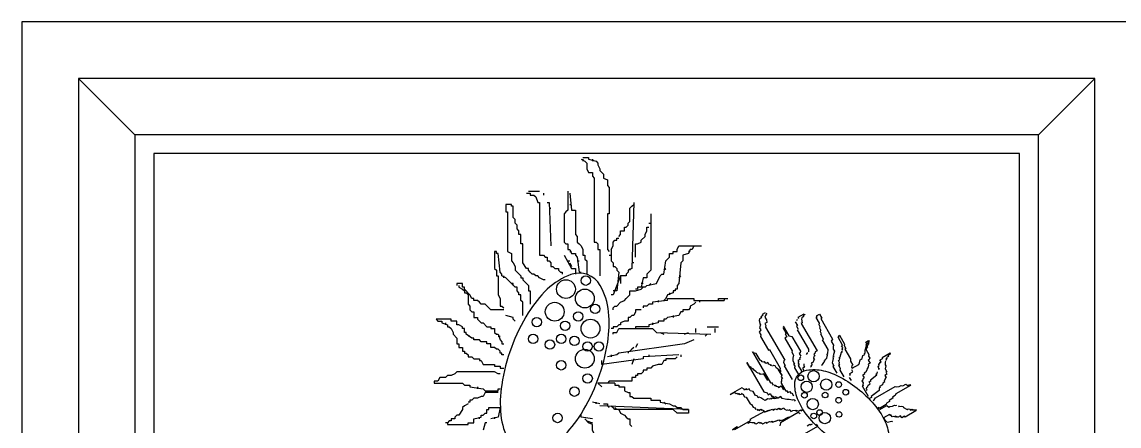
# Model space of a CAD drawing. Header units: inches. Extents: x 6 to 48.5, y 12.5 to 37.3.
# Drawn here: x 8.1176 to 8.5609, y 14.9993 to 15.1627 of the extents above; entities that cross this region are included whole.
import ezdxf

# ---------------------------------------------------------------- set-up
doc = ezdxf.new("R2010")
doc.units = ezdxf.units.IN
doc.header["$MEASUREMENT"] = 0
doc.layers.add('02', color=2, linetype='Continuous')
doc.layers.add('4', color=4, linetype='Continuous')

msp = doc.modelspace()

# ---------------------------------------------------------------- linework, layer by layer
at = {"layer": '02'}
for p, q in [((8.14041, 15.13989), (8.16323, 15.11707)), ((8.52832, 15.11707), (8.55114, 15.13989)), ((8.34349, 15.10718), (8.34501, 15.10642)), ((8.3222, 15.09425), (8.32676, 15.09425)), ((8.32828, 15.09349), (8.32828, 15.09273)), ((8.3298, 15.08969), (8.33056, 15.08969)), ((8.33056, 15.08969), (8.33132, 15.07219)), ((8.36479, 15.08969), (8.36403, 15.06307)), ((8.33056, 15.08741), (8.33132, 15.08741)), ((8.33665, 15.06839), (8.33969, 15.06307)), ((8.38761, 15.07067), (8.38685, 15.06915)), ((8.33817, 15.06611), (8.33893, 15.06611)), ((8.33893, 15.06535), (8.33969, 15.06383)), ((8.33969, 15.06307), (8.34121, 15.06307)), ((8.34121, 15.06307), (8.34121, 15.06079)), ((8.35947, 15.06003), (8.35642, 15.05242)), ((8.35871, 15.06155), (8.35795, 15.05394)), ((8.36859, 15.05926), (8.36783, 15.05546)), ((8.35795, 15.05394), (8.35642, 15.05394)), ((8.35642, 15.05242), (8.35566, 15.05242)), ((8.31611, 15.04329), (8.31307, 15.04405)), ((8.31611, 15.04253), (8.31611, 15.04329)), ((8.31687, 15.04177), (8.31611, 15.04253)), ((8.42998, 15.04151), (8.43089, 15.03993)), ((8.43054, 15.04236), (8.43077, 15.04197)), ((8.43347, 15.04459), (8.4311, 15.04321)), ((8.4311, 15.04321), (8.43133, 15.04282)), ((8.35642, 15.03645), (8.35642, 15.03721)), ((8.35642, 15.03721), (8.35795, 15.03721)), ((8.35795, 15.03721), (8.35871, 15.03873)), ((8.35871, 15.03873), (8.3724, 15.03873)), ((8.3724, 15.03873), (8.37392, 15.03721)), ((8.37392, 15.03721), (8.39598, 15.03645)), ((8.37544, 15.03721), (8.37696, 15.03645)), ((8.38533, 15.03645), (8.38685, 15.03721)), ((8.38989, 15.03721), (8.38989, 15.03873)), ((8.39445, 15.03645), (8.39369, 15.03569)), ((8.39445, 15.03949), (8.39902, 15.03949)), ((8.3975, 15.03873), (8.3975, 15.03721)), ((8.43089, 15.03993), (8.4305, 15.0397)), ((8.4305, 15.0397), (8.43118, 15.03852)), ((8.43079, 15.03829), (8.43536, 15.03039)), ((8.38533, 15.03264), (8.35871, 15.02884)), ((8.36631, 15.03264), (8.36555, 15.03112)), ((8.38913, 15.03416), (8.38533, 15.03264)), ((8.35795, 15.02808), (8.35414, 15.02732)), ((8.35566, 15.02808), (8.35566, 15.02732)), ((8.35871, 15.02884), (8.35795, 15.02808)), ((8.36251, 15.0296), (8.36251, 15.02884)), ((8.36403, 15.03036), (8.36327, 15.0296)), ((8.36479, 15.03112), (8.36403, 15.03036)), ((8.38305, 15.02808), (8.36859, 15.02732)), ((8.36859, 15.02732), (8.36859, 15.02656)), ((8.37088, 15.02808), (8.37088, 15.02732)), ((8.43503, 15.02914), (8.43447, 15.02829)), ((8.43536, 15.03039), (8.43543, 15.02937)), ((8.36859, 15.02656), (8.35186, 15.02428)), ((8.35186, 15.02428), (8.35186, 15.0258)), ((8.36479, 15.02656), (8.36403, 15.02428)), ((8.43376, 15.02314), (8.43297, 15.02268)), ((8.43297, 15.02268), (8.43366, 15.02149)), ((8.43347, 15.02455), (8.43353, 15.02353)), ((8.43353, 15.02353), (8.43376, 15.02314)), ((8.45195, 15.01996), (8.45235, 15.02019)), ((8.4527, 15.01776), (8.45202, 15.01894)), ((8.45212, 15.02058), (8.4533, 15.02127)), ((8.45235, 15.02019), (8.45212, 15.02058)), ((8.4533, 15.02127), (8.45285, 15.02206)), ((8.42618, 15.01347), (8.42657, 15.0137)), ((8.42657, 15.0137), (8.42703, 15.01291)), ((8.42703, 15.01291), (8.42782, 15.01336)), ((8.42782, 15.01336), (8.42828, 15.01257)), ((8.42828, 15.01257), (8.42867, 15.0128)), ((8.42867, 15.0128), (8.42936, 15.01162)), ((8.31079, 15.00678), (8.31003, 15.00298)), ((8.3511, 15.0083), (8.34806, 15.00906)), ((8.34958, 15.0083), (8.34958, 15.00906)), ((8.38685, 15.00602), (8.3511, 15.00754)), ((8.35262, 15.0083), (8.35414, 15.0083)), ((8.35414, 15.0083), (8.35414, 15.00754)), ((8.3549, 15.00678), (8.35414, 15.00754)), ((8.35566, 15.00754), (8.35642, 15.00678)), ((8.3047, 15.0007), (8.30394, 14.99766)), ((8.30546, 15.0007), (8.3047, 15.0007)), ((8.31003, 15.00298), (8.30698, 15.00222)), ((8.30851, 15.00298), (8.30851, 15.00222)), ((8.34578, 15.00146), (8.34806, 15.0007)), ((8.4241, 15.00066), (8.42377, 14.99942)), ((8.43121, 15.00478), (8.4241, 15.00066)), ((8.43206, 15.00422), (8.43121, 15.00478)), ((8.4657, 15.0026), (8.46661, 15.00103)), ((8.46661, 15.00103), (8.46701, 15.00125)), ((8.46723, 15.00086), (8.46904, 15.00138)), ((8.46904, 15.00138), (8.46927, 15.00098)), ((8.43279, 14.99568), (8.43911, 14.99934)), ((8.43481, 14.99948), (8.43599, 15.00017)), ((8.43599, 15.00017), (8.43622, 14.99977)), ((8.43622, 14.99977), (8.43701, 15.00023)), ((8.43911, 14.99934), (8.43865, 15.00013))]:
    msp.add_line(p, q, dxfattribs=at)
for points in [[(8.16323, 15.11707), (8.16323, 14.75198), (8.52832, 14.75198), (8.52832, 15.11707)], [(8.17084, 15.10946), (8.17084, 14.75959), (8.52071, 14.75959), (8.52071, 15.10946)]]:
    msp.add_lwpolyline(points, close=True, dxfattribs=at)
for points in [[(8.34425, 15.10794), (8.34654, 15.10794), (8.34654, 15.10718), (8.34958, 15.10642)], [(8.34425, 15.10718), (8.34425, 15.10642)], [(8.34806, 15.10718), (8.34806, 15.10642)], [(8.34501, 15.10642), (8.34578, 15.10566), (8.34578, 15.10338), (8.34654, 15.10186), (8.34806, 15.10186), (8.34806, 15.10034), (8.34882, 15.09958), (8.34882, 15.07372), (8.34958, 15.07372), (8.35034, 15.07296), (8.35034, 15.07067), (8.3511, 15.07067), (8.3511, 15.06003)], [(8.34958, 15.10642), (8.35034, 15.10566), (8.35034, 15.1049), (8.3511, 15.10338), (8.3511, 15.10262), (8.35262, 15.1011), (8.35262, 15.09958), (8.35414, 15.09882), (8.35414, 15.09653), (8.3549, 15.09577), (8.3549, 15.08513), (8.35414, 15.08513), (8.35414, 15.07067), (8.3549, 15.06991)], [(8.33817, 15.09425), (8.33817, 15.08665), (8.33741, 15.08589), (8.33665, 15.08513), (8.33665, 15.07372), (8.33741, 15.07296), (8.33817, 15.07296), (8.33817, 15.07067), (8.33893, 15.07067)], [(8.32144, 15.09349), (8.32296, 15.09349), (8.32296, 15.09273), (8.32448, 15.09273), (8.32524, 15.09197), (8.326, 15.08969), (8.32676, 15.08969), (8.32676, 15.06839), (8.32828, 15.06839), (8.32904, 15.06763), (8.3298, 15.06763), (8.3298, 15.06611), (8.33056, 15.06611), (8.33132, 15.06535), (8.33132, 15.06383), (8.33208, 15.06383), (8.33285, 15.06307), (8.33437, 15.06307), (8.33437, 15.06231), (8.33513, 15.06155), (8.33589, 15.06155), (8.33589, 15.06079)], [(8.33893, 15.09349), (8.33969, 15.08665), (8.34121, 15.08665), (8.34121, 15.07676), (8.34197, 15.076), (8.34197, 15.07372), (8.34273, 15.07296), (8.34349, 15.07219), (8.34425, 15.07067), (8.34425, 15.06839), (8.34501, 15.06839), (8.34501, 15.06687), (8.34578, 15.06611), (8.34578, 15.06079)], [(8.32904, 15.0585), (8.32828, 15.0585), (8.32676, 15.05926), (8.326, 15.06003), (8.32524, 15.06003), (8.32448, 15.06079), (8.32372, 15.06079), (8.32296, 15.06155), (8.3222, 15.06231), (8.3222, 15.06307), (8.32144, 15.06307), (8.31992, 15.06535), (8.31992, 15.07296), (8.31915, 15.07296), (8.31915, 15.07676), (8.31839, 15.07676), (8.31839, 15.07828), (8.31763, 15.07904), (8.31763, 15.08056), (8.31687, 15.08132), (8.31687, 15.08284), (8.31611, 15.0836), (8.31611, 15.08817), (8.31535, 15.08817), (8.31535, 15.08893), (8.31307, 15.08893), (8.31307, 15.08589), (8.31383, 15.08589), (8.31383, 15.06991), (8.31535, 15.06915), (8.31535, 15.06611), (8.31611, 15.06535), (8.31687, 15.06383), (8.31687, 15.06231), (8.31915, 15.06003), (8.31915, 15.05926), (8.31992, 15.05926), (8.31992, 15.0585), (8.32144, 15.05698), (8.3222, 15.05622), (8.3222, 15.05394), (8.32296, 15.05394), (8.32296, 15.04862)], [(8.33893, 15.08893), (8.33969, 15.08893)], [(8.35871, 15.076), (8.35947, 15.07676), (8.35947, 15.07828), (8.36099, 15.07828), (8.36099, 15.0798), (8.36175, 15.0798), (8.36251, 15.08056), (8.36251, 15.08132), (8.36327, 15.08208), (8.36327, 15.08741), (8.36403, 15.08817), (8.36479, 15.08893)], [(8.37164, 15.08513), (8.37164, 15.06231), (8.37011, 15.06079), (8.37011, 15.05926), (8.36859, 15.05926)], [(8.37088, 15.08132), (8.37164, 15.08132)], [(8.36555, 15.06763), (8.36555, 15.07296), (8.36631, 15.07296), (8.36783, 15.07372), (8.36783, 15.07448), (8.36935, 15.076), (8.36935, 15.07676), (8.37011, 15.07828), (8.37011, 15.0798), (8.37088, 15.0798)], [(8.35566, 15.07067), (8.35642, 15.07219), (8.35642, 15.07372), (8.35718, 15.07448), (8.35795, 15.07448), (8.35795, 15.07524), (8.35871, 15.07524)], [(8.37772, 15.06611), (8.37924, 15.06763), (8.37924, 15.06915), (8.38076, 15.06915), (8.38076, 15.06991), (8.38228, 15.06991), (8.38228, 15.07067), (8.38305, 15.07219), (8.39217, 15.07219)], [(8.38913, 15.07219), (8.38837, 15.07067), (8.38761, 15.07067)], [(8.31003, 15.06915), (8.30927, 15.06915), (8.30927, 15.06991), (8.30851, 15.06991), (8.30851, 15.06307), (8.30927, 15.06231), (8.30927, 15.06003), (8.31003, 15.06003), (8.31003, 15.05242), (8.31079, 15.0509), (8.31079, 15.04786), (8.31155, 15.04786), (8.31231, 15.0471)], [(8.31307, 15.05926), (8.31155, 15.06003), (8.31155, 15.06079), (8.31079, 15.06155), (8.31003, 15.06915)], [(8.33893, 15.07067), (8.33969, 15.06915), (8.34121, 15.06915), (8.34121, 15.06839), (8.34197, 15.06763)], [(8.33893, 15.06991), (8.33969, 15.06991)], [(8.34197, 15.06763), (8.34273, 15.06155), (8.34349, 15.06155)], [(8.3549, 15.06839), (8.35566, 15.06839)], [(8.35566, 15.07067), (8.35566, 15.06611), (8.35642, 15.06535), (8.35642, 15.06383), (8.35718, 15.06383), (8.35795, 15.06307), (8.35795, 15.06231), (8.35871, 15.06155)], [(8.38685, 15.06915), (8.38457, 15.06839), (8.38457, 15.06611), (8.38381, 15.06535)], [(8.38761, 15.06991), (8.38685, 15.06991)], [(8.34197, 15.06611), (8.34273, 15.06611)], [(8.36403, 15.06307), (8.36251, 15.06231), (8.36251, 15.06155), (8.36175, 15.06079), (8.36175, 15.06003), (8.35947, 15.06003), (8.35947, 15.05698)], [(8.36327, 15.06307), (8.36327, 15.06231)], [(8.36479, 15.06535), (8.36403, 15.06535)], [(8.37392, 15.05698), (8.37544, 15.06003), (8.3762, 15.06079), (8.37696, 15.06079), (8.37772, 15.06611)], [(8.37696, 15.06231), (8.37772, 15.06307)], [(8.38381, 15.06535), (8.38305, 15.05698), (8.38228, 15.05622), (8.38228, 15.0547), (8.38152, 15.0547), (8.38152, 15.05394), (8.38076, 15.05394), (8.38076, 15.05318)], [(8.31231, 15.05926), (8.31231, 15.06003)], [(8.31992, 15.04405), (8.31992, 15.04938), (8.31915, 15.05014), (8.31915, 15.05242), (8.31839, 15.05242), (8.31839, 15.05318), (8.31763, 15.05394), (8.31763, 15.05546), (8.31687, 15.05546), (8.31307, 15.05926)], [(8.38381, 15.06003), (8.38305, 15.05926)], [(8.31231, 15.04633), (8.30698, 15.04633), (8.3047, 15.04862), (8.30318, 15.04862), (8.30242, 15.04938), (8.30166, 15.05014), (8.30014, 15.05014), (8.30014, 15.0509), (8.29938, 15.0509), (8.29862, 15.05242), (8.29634, 15.0547), (8.29634, 15.05546), (8.29558, 15.05546), (8.29558, 15.05698), (8.29329, 15.05698), (8.29329, 15.05622)], [(8.29405, 15.05622), (8.29405, 15.05546), (8.29558, 15.0547), (8.29634, 15.05394), (8.29634, 15.05318), (8.2971, 15.05318), (8.29786, 15.05242), (8.29786, 15.04862), (8.29862, 15.04786), (8.29862, 15.04633), (8.29938, 15.04557), (8.30014, 15.04557), (8.30014, 15.04329), (8.30166, 15.04329), (8.30166, 15.04253), (8.30242, 15.04177), (8.30318, 15.04101), (8.30394, 15.04101), (8.30546, 15.03949), (8.30698, 15.03949), (8.30698, 15.03873), (8.30851, 15.03873), (8.30851, 15.03721), (8.30927, 15.03645), (8.31003, 15.03645)], [(8.31611, 15.05622), (8.31611, 15.05698), (8.31535, 15.05698)], [(8.35642, 15.04633), (8.35642, 15.0471), (8.35718, 15.04786), (8.35795, 15.04786), (8.35947, 15.04938), (8.36099, 15.05014), (8.36175, 15.0509), (8.36327, 15.05242), (8.36327, 15.05394), (8.36555, 15.05394), (8.36783, 15.0547), (8.36859, 15.05546)], [(8.36935, 15.05546), (8.36631, 15.05546), (8.36631, 15.0547), (8.36555, 15.0547)], [(8.36859, 15.05698), (8.36783, 15.05698)], [(8.36935, 15.05546), (8.37011, 15.05622), (8.37392, 15.05698)], [(8.37088, 15.05622), (8.37164, 15.05698)], [(8.37848, 15.05014), (8.3724, 15.04938), (8.3724, 15.04862), (8.37088, 15.04862), (8.37011, 15.04786), (8.36859, 15.04786), (8.36859, 15.0471)], [(8.37468, 15.05014), (8.37468, 15.04938)], [(8.38076, 15.05318), (8.37848, 15.05242), (8.37772, 15.0509), (8.37696, 15.05014)], [(8.37848, 15.05014), (8.37848, 15.0509), (8.38913, 15.0509), (8.38913, 15.05014), (8.4013, 15.05014)], [(8.37924, 15.05318), (8.37924, 15.05242)], [(8.38989, 15.04938), (8.38913, 15.04862), (8.38761, 15.04786), (8.38761, 15.0471), (8.38685, 15.04633), (8.38457, 15.04633), (8.38457, 15.04557), (8.38381, 15.04557), (8.38305, 15.04405)], [(8.39141, 15.05014), (8.39141, 15.04938)], [(8.39902, 15.05014), (8.39902, 15.0509), (8.40282, 15.0509)], [(8.4013, 15.0509), (8.4013, 15.05014)], [(8.36783, 15.04633), (8.36555, 15.04633), (8.36555, 15.04557), (8.36479, 15.04405), (8.36403, 15.04405), (8.36327, 15.04329), (8.36251, 15.04329), (8.36251, 15.04177), (8.36099, 15.04177), (8.35947, 15.04101), (8.35947, 15.04025), (8.35871, 15.04025), (8.35795, 15.03949), (8.35642, 15.03949), (8.35642, 15.03873), (8.35566, 15.03873)], [(8.4179, 15.04506), (8.41671, 15.04438), (8.41694, 15.04398), (8.41615, 15.04352), (8.41638, 15.04313), (8.41559, 15.04267), (8.41543, 15.04205), (8.41565, 15.04165), (8.41572, 15.04063), (8.41595, 15.04024), (8.41561, 15.03899), (8.41607, 15.0382), (8.41551, 15.03735), (8.4162, 15.03617), (8.41603, 15.03554), (8.41923, 15.03001), (8.41963, 15.03024), (8.42397, 15.02274), (8.42381, 15.02211), (8.42426, 15.02133), (8.42387, 15.0211), (8.42456, 15.01991), (8.42439, 15.01929), (8.42485, 15.0185), (8.42445, 15.01827)], [(8.41852, 15.0449), (8.41813, 15.04467), (8.41836, 15.04427), (8.41796, 15.04404), (8.4178, 15.04342), (8.41848, 15.04224), (8.41854, 15.04122), (8.41775, 15.04076), (8.41821, 15.03997), (8.41805, 15.03935), (8.42582, 15.02592), (8.42543, 15.02569), (8.42526, 15.02507), (8.42595, 15.02388), (8.42555, 15.02365), (8.42875, 15.01812)], [(8.2971, 15.03645), (8.2971, 15.03721), (8.29634, 15.03721), (8.29634, 15.03873), (8.29558, 15.03873), (8.29558, 15.03949), (8.29405, 15.04025), (8.29329, 15.04025), (8.29329, 15.04177), (8.29101, 15.04177), (8.29101, 15.04253), (8.28493, 15.04253), (8.28569, 15.04177), (8.28721, 15.04177), (8.28721, 15.04101), (8.28949, 15.04025)], [(8.28873, 15.04101), (8.28873, 15.04025)], [(8.37468, 15.04101), (8.37088, 15.04025), (8.37088, 15.03949), (8.36555, 15.03949), (8.36555, 15.03873)], [(8.3724, 15.04101), (8.3724, 15.04025)], [(8.38305, 15.04405), (8.37848, 15.04329), (8.37772, 15.04253), (8.37696, 15.04253), (8.37696, 15.04177), (8.37468, 15.04177), (8.37468, 15.04101)], [(8.38076, 15.04405), (8.38076, 15.04329)], [(8.43409, 15.04442), (8.4333, 15.04396), (8.43353, 15.04357), (8.43274, 15.04311), (8.43257, 15.04249), (8.43287, 15.04107), (8.43247, 15.04085), (8.43888, 15.02979), (8.43809, 15.02933), (8.43792, 15.02871), (8.43752, 15.02848), (8.43798, 15.02769), (8.43759, 15.02746), (8.43742, 15.02684), (8.43788, 15.02605), (8.43748, 15.02582), (8.43732, 15.02519), (8.43653, 15.02474), (8.43676, 15.02434), (8.43659, 15.02372), (8.4362, 15.02349), (8.43642, 15.02309)], [(8.44235, 15.02653), (8.44274, 15.02675), (8.44308, 15.028), (8.44285, 15.0284), (8.44324, 15.02863), (8.44334, 15.03027), (8.44106, 15.03422), (8.44145, 15.03445), (8.44031, 15.03642), (8.4407, 15.03665), (8.44025, 15.03744), (8.44041, 15.03806), (8.43995, 15.03885), (8.44012, 15.03948), (8.43966, 15.04026), (8.43983, 15.04089), (8.43846, 15.04326), (8.43885, 15.04349), (8.43862, 15.04388), (8.43981, 15.04457), (8.44072, 15.04299), (8.44033, 15.04276), (8.44513, 15.03447), (8.44457, 15.03361), (8.44549, 15.03203), (8.44532, 15.03141), (8.44538, 15.03039), (8.44584, 15.0296), (8.44534, 15.02773), (8.44557, 15.02734), (8.44517, 15.02711), (8.4454, 15.02671), (8.44507, 15.02547), (8.4449, 15.02484), (8.44559, 15.02366), (8.4452, 15.02343), (8.4468, 15.02066)], [(8.28949, 15.04025), (8.28949, 15.03949), (8.29025, 15.03949), (8.29101, 15.03873), (8.29177, 15.03721), (8.29177, 15.03645), (8.29329, 15.03493), (8.29329, 15.03264), (8.29405, 15.03264), (8.29405, 15.03112), (8.29558, 15.03112), (8.29558, 15.0296), (8.29634, 15.0296), (8.29634, 15.02884), (8.2971, 15.02884), (8.29786, 15.02808), (8.29786, 15.02732), (8.29938, 15.02732), (8.30014, 15.02656), (8.30242, 15.02656), (8.30242, 15.0258), (8.30318, 15.0258), (8.30394, 15.02428), (8.30851, 15.02428), (8.30851, 15.02352), (8.31079, 15.02352), (8.31079, 15.02276), (8.31231, 15.02276)], [(8.31231, 15.02808), (8.31155, 15.02808), (8.31155, 15.02884), (8.31079, 15.02884), (8.31079, 15.0296), (8.31003, 15.03036), (8.30927, 15.03036), (8.30851, 15.03112), (8.30698, 15.03112), (8.30698, 15.03264), (8.30546, 15.03264), (8.30546, 15.0334), (8.30318, 15.0334), (8.30242, 15.03416), (8.30014, 15.03416), (8.30014, 15.03493), (8.29938, 15.03493), (8.2971, 15.03645)], [(8.31003, 15.03645), (8.31079, 15.03416), (8.31155, 15.0334), (8.31155, 15.03264), (8.31231, 15.03264)], [(8.42501, 15.03916), (8.42638, 15.03679), (8.42599, 15.03656), (8.42667, 15.03538), (8.42588, 15.03492), (8.42886, 15.02979), (8.42869, 15.02916), (8.42938, 15.02798), (8.42904, 15.02673), (8.42911, 15.02571), (8.42979, 15.02453), (8.4294, 15.0243), (8.42986, 15.02351), (8.42969, 15.02289), (8.43129, 15.02012)], [(8.42518, 15.03978), (8.42746, 15.03583), (8.42809, 15.03567), (8.42871, 15.0355), (8.43214, 15.02958), (8.43197, 15.02896), (8.43158, 15.02873), (8.43227, 15.02754)], [(8.44929, 15.03002), (8.44906, 15.03041), (8.44923, 15.03104), (8.44877, 15.03183), (8.44916, 15.03206), (8.44733, 15.03522), (8.44773, 15.03544), (8.4475, 15.03584), (8.4479, 15.03607), (8.44995, 15.03251), (8.44979, 15.03189), (8.45047, 15.03071), (8.45008, 15.03048), (8.45237, 15.02653), (8.45243, 15.02551), (8.45334, 15.02393), (8.45295, 15.0237), (8.45278, 15.02308), (8.45301, 15.02268), (8.45578, 15.02428), (8.45594, 15.02491), (8.45611, 15.02553), (8.45627, 15.02615), (8.45706, 15.02661), (8.4574, 15.02786), (8.45819, 15.02832), (8.45796, 15.02871), (8.45835, 15.02894), (8.45829, 15.02996), (8.45879, 15.03183)], [(8.29862, 15.03569), (8.29786, 15.03569)], [(8.31003, 15.03569), (8.31079, 15.03569)], [(8.45896, 15.03245), (8.4585, 15.03324), (8.45968, 15.03393), (8.45991, 15.03353)], [(8.45856, 15.03222), (8.45991, 15.03353)], [(8.45856, 15.03222), (8.45925, 15.03104), (8.45885, 15.03081), (8.45869, 15.03019), (8.45983, 15.02821), (8.45966, 15.02759), (8.46012, 15.0268), (8.45995, 15.02618), (8.45956, 15.02595), (8.46025, 15.02476), (8.45946, 15.0243), (8.45968, 15.02391), (8.45952, 15.02329)], [(8.45952, 15.03331), (8.45975, 15.03291), (8.45918, 15.03206), (8.45902, 15.03143)], [(8.38228, 15.02732), (8.38152, 15.02656), (8.37772, 15.02656), (8.37772, 15.0258), (8.37696, 15.0258), (8.3762, 15.02428), (8.37468, 15.02428), (8.3724, 15.02352), (8.37164, 15.02276), (8.37011, 15.02276), (8.37011, 15.022), (8.36859, 15.022), (8.36859, 15.02123), (8.36783, 15.02047), (8.36631, 15.02047), (8.36631, 15.01971), (8.36555, 15.01971), (8.36555, 15.01895), (8.36403, 15.01895), (8.36403, 15.01743), (8.3549, 15.01743), (8.35414, 15.01667)], [(8.38381, 15.02808), (8.38381, 15.02732)], [(8.42063, 15.02396), (8.42023, 15.02374), (8.42, 15.02413), (8.41938, 15.0243), (8.41892, 15.02509), (8.41813, 15.02463), (8.41767, 15.02542), (8.41728, 15.02519), (8.41666, 15.02536), (8.41643, 15.02575), (8.4158, 15.02592), (8.4142, 15.02868), (8.41358, 15.02885), (8.41295, 15.02901), (8.41273, 15.02941), (8.42005, 15.01677), (8.42044, 15.017), (8.42113, 15.01582)], [(8.43187, 15.02731), (8.4321, 15.02692), (8.4317, 15.02669), (8.43193, 15.02629), (8.43114, 15.02584), (8.43137, 15.02544), (8.43121, 15.02482), (8.43166, 15.02403), (8.43127, 15.0238), (8.43264, 15.02143), (8.43225, 15.0212)], [(8.44975, 15.01921), (8.44815, 15.02197), (8.44831, 15.0226), (8.44763, 15.02378), (8.44802, 15.02401), (8.44779, 15.02441), (8.44796, 15.02503), (8.4475, 15.02582), (8.4479, 15.02605), (8.44806, 15.02667), (8.44784, 15.02707), (8.44823, 15.0273), (8.44873, 15.02917), (8.44912, 15.0294), (8.44889, 15.02979)], [(8.46359, 15.02354), (8.46399, 15.02377), (8.46376, 15.02416), (8.46432, 15.02501), (8.46471, 15.02524), (8.46426, 15.02603), (8.46544, 15.02672), (8.46521, 15.02711), (8.46837, 15.02894), (8.46821, 15.02832), (8.46742, 15.02786), (8.46765, 15.02747), (8.46686, 15.02701), (8.46708, 15.02661), (8.46669, 15.02638), (8.46692, 15.02599)], [(8.41896, 15.01773), (8.41736, 15.02049), (8.41697, 15.02026), (8.41595, 15.0202), (8.41572, 15.0206), (8.4151, 15.02076), (8.41447, 15.02093), (8.41425, 15.02132), (8.41339, 15.02188), (8.41294, 15.02267), (8.41254, 15.02245), (8.41208, 15.02324), (8.41169, 15.02301), (8.41054, 15.02498), (8.41741, 15.01313), (8.41865, 15.0128), (8.41911, 15.01201), (8.4199, 15.01247), (8.42059, 15.01128), (8.42098, 15.01151), (8.42144, 15.01072)], [(8.42433, 15.02031), (8.42318, 15.02228), (8.42233, 15.02284), (8.42187, 15.02363), (8.42125, 15.0238), (8.42085, 15.02357)], [(8.44066, 15.02397), (8.44106, 15.0242), (8.44162, 15.02505), (8.44235, 15.02653)], [(8.44179, 15.02567), (8.44218, 15.0259)], [(8.45952, 15.02329), (8.45862, 15.02119), (8.45784, 15.02073), (8.45806, 15.02033), (8.45727, 15.01988), (8.45773, 15.01909), (8.45757, 15.01846), (8.45717, 15.01823), (8.4574, 15.01784), (8.457, 15.01761), (8.45746, 15.01682), (8.4573, 15.0162), (8.45752, 15.0158), (8.45713, 15.01557), (8.45873, 15.01281)], [(8.45935, 15.02266), (8.45896, 15.02243)], [(8.46388, 15.02212), (8.46359, 15.02354)], [(8.46365, 15.02252), (8.46405, 15.02275)], [(8.46652, 15.02576), (8.46636, 15.02514), (8.46642, 15.02412), (8.46665, 15.02372), (8.46632, 15.02248), (8.467, 15.02129), (8.46661, 15.02106), (8.46706, 15.02027), (8.46627, 15.01982), (8.46673, 15.01903), (8.46634, 15.0188), (8.46657, 15.0184), (8.46617, 15.01817), (8.466, 15.01755), (8.46623, 15.01716), (8.46544, 15.0167), (8.46528, 15.01607), (8.46409, 15.01539), (8.46432, 15.01499), (8.46393, 15.01476), (8.46399, 15.01375)], [(8.31079, 15.02047), (8.31003, 15.02047), (8.30851, 15.02123), (8.29329, 15.02123), (8.29253, 15.02047), (8.29101, 15.01971), (8.28949, 15.01971), (8.28873, 15.01895), (8.28645, 15.01895), (8.28569, 15.01743), (8.28417, 15.01743), (8.28417, 15.01667), (8.29558, 15.01667), (8.29634, 15.01591), (8.29862, 15.01591), (8.29862, 15.01515), (8.30394, 15.01439)], [(8.42445, 15.01827), (8.42435, 15.01663), (8.42618, 15.01347)], [(8.45867, 15.01383), (8.45906, 15.01406), (8.45883, 15.01445), (8.459, 15.01508), (8.4594, 15.0153), (8.45956, 15.01593), (8.46035, 15.01639), (8.45989, 15.01717), (8.46068, 15.01763), (8.46045, 15.01803), (8.46299, 15.02002)], [(8.46299, 15.02002), (8.46276, 15.02042), (8.46316, 15.02065), (8.46332, 15.02127)], [(8.30166, 15.01515), (8.30166, 15.01439)], [(8.30394, 15.01439), (8.3047, 15.01363), (8.31003, 15.01363), (8.31003, 15.01439), (8.31079, 15.01439)], [(8.35718, 15.01667), (8.35034, 15.01667), (8.35186, 15.01515)], [(8.35718, 15.01667), (8.35718, 15.01591), (8.35871, 15.01591), (8.35871, 15.01515), (8.36099, 15.01515), (8.36099, 15.01363), (8.36251, 15.01287), (8.36327, 15.01287), (8.36327, 15.01135), (8.36403, 15.01135), (8.36479, 15.01059), (8.37164, 15.01059), (8.37164, 15.00983), (8.37544, 15.00983), (8.37544, 15.00906), (8.37924, 15.0083)], [(8.42223, 15.01118), (8.41963, 15.0102), (8.41901, 15.01037), (8.41782, 15.00968), (8.41697, 15.01024), (8.41612, 15.01081), (8.41549, 15.01097), (8.4151, 15.01074), (8.41464, 15.01153), (8.41402, 15.0117), (8.4131, 15.01328), (8.41186, 15.01361), (8.4114, 15.0144), (8.41061, 15.01394), (8.41038, 15.01434), (8.40959, 15.01388), (8.40936, 15.01428), (8.40851, 15.01484), (8.40377, 15.01209), (8.40535, 15.01301), (8.4062, 15.01245), (8.4066, 15.01267), (8.40683, 15.01228), (8.40722, 15.01251), (8.40745, 15.01211), (8.40886, 15.0124)], [(8.42152, 15.01604), (8.42175, 15.01565), (8.42215, 15.01588), (8.42237, 15.01548), (8.423, 15.01532), (8.42323, 15.01492), (8.42441, 15.01561), (8.42533, 15.01403)], [(8.42429, 15.01765), (8.42451, 15.01725)], [(8.46158, 15.00971), (8.46197, 15.00994), (8.46253, 15.01079), (8.47043, 15.01537), (8.47106, 15.0152), (8.47208, 15.01527), (8.47286, 15.01572), (8.47349, 15.01556), (8.47467, 15.01624), (8.47553, 15.01568), (8.47632, 15.01614), (8.47654, 15.01574), (8.47062, 15.01231), (8.47045, 15.01169), (8.46927, 15.011), (8.4695, 15.01061), (8.46792, 15.00969), (8.46815, 15.0093), (8.46696, 15.00861), (8.4668, 15.00799), (8.46403, 15.00639), (8.4638, 15.00678), (8.46341, 15.00655)], [(8.31003, 15.01287), (8.3047, 15.01287), (8.30394, 15.01135), (8.30318, 15.01135), (8.30166, 15.01059), (8.30014, 15.01059), (8.29938, 15.00983), (8.29862, 15.00983), (8.29862, 15.00906), (8.29786, 15.00906)], [(8.40824, 15.01257), (8.40847, 15.01218)], [(8.40886, 15.0124), (8.40955, 15.01122), (8.41017, 15.01105), (8.41177, 15.00829), (8.4124, 15.00812), (8.41308, 15.00694), (8.41371, 15.00677), (8.41417, 15.00598)], [(8.42065, 15.01027), (8.42003, 15.01043)], [(8.43011, 15.00942), (8.42988, 15.00981), (8.42926, 15.00998), (8.42886, 15.00975), (8.42824, 15.00991), (8.42761, 15.01008), (8.42659, 15.01002), (8.42597, 15.01018), (8.42472, 15.01052), (8.42427, 15.01131), (8.42308, 15.01062), (8.42167, 15.01033), (8.42104, 15.01049)], [(8.42223, 15.01118), (8.42246, 15.01079), (8.42285, 15.01101)], [(8.45965, 15.01123), (8.4585, 15.0132)], [(8.46399, 15.01375), (8.46066, 15.01129), (8.46089, 15.0109), (8.4601, 15.01044)], [(8.46162, 15.01237), (8.46185, 15.01198)], [(8.29786, 15.0083), (8.29634, 15.00754), (8.29558, 15.00678), (8.29558, 15.00602), (8.29405, 15.00374), (8.29329, 15.00374), (8.29253, 15.00298), (8.29253, 15.00222), (8.29101, 15.00222), (8.29101, 15.00146), (8.29025, 15.00146), (8.28949, 15.0007), (8.28873, 15.0007)], [(8.30318, 15.00298), (8.30318, 15.00374), (8.30394, 15.00374), (8.3047, 15.0045), (8.30546, 15.0045), (8.30546, 15.00602), (8.30622, 15.00602), (8.30622, 15.00678), (8.31079, 15.00678)], [(8.37924, 15.0083), (8.38076, 15.00754), (8.38152, 15.00754), (8.38228, 15.00678), (8.38381, 15.00678), (8.38457, 15.00602), (8.38685, 15.00602), (8.38685, 15.0045), (8.38228, 15.0045), (8.38076, 15.00602), (8.35718, 15.00602), (8.35642, 15.00678)], [(8.35718, 15.00678), (8.35795, 15.00602)], [(8.35871, 15.00602), (8.35947, 15.0045), (8.36099, 15.00374), (8.36175, 15.00298), (8.36251, 15.00222), (8.36327, 15.00222), (8.36327, 14.99994), (8.36403, 14.99918)], [(8.37696, 15.00906), (8.37772, 15.0083)], [(8.41909, 15.00567), (8.41751, 15.00476), (8.41728, 15.00515), (8.41175, 15.00195), (8.41198, 15.00155)], [(8.41456, 15.00621), (8.41479, 15.00582), (8.41518, 15.00605), (8.41541, 15.00565), (8.4162, 15.00611), (8.41643, 15.00571), (8.41683, 15.00594), (8.41768, 15.00538), (8.4183, 15.00521), (8.4209, 15.00619)], [(8.41949, 15.0059), (8.41972, 15.00551)], [(8.4209, 15.00619), (8.42113, 15.0058), (8.42192, 15.00625), (8.42254, 15.00609), (8.42333, 15.00655), (8.42356, 15.00615), (8.42396, 15.00638), (8.42418, 15.00598), (8.42537, 15.00667), (8.4256, 15.00628), (8.42645, 15.00571), (8.42685, 15.00594), (8.42747, 15.00578), (8.42786, 15.00601), (8.42832, 15.00522), (8.42911, 15.00567), (8.43013, 15.00574), (8.43036, 15.00534), (8.43075, 15.00557), (8.43138, 15.0054), (8.43217, 15.00586), (8.4324, 15.00547), (8.43279, 15.0057)], [(8.46426, 15.00599), (8.46703, 15.00759), (8.46788, 15.00703), (8.46827, 15.00726), (8.46929, 15.00732), (8.47008, 15.00778), (8.4707, 15.00762), (8.4711, 15.00784)], [(8.47858, 15.00585), (8.47881, 15.00546), (8.47447, 15.00294), (8.47424, 15.00333), (8.47305, 15.00265), (8.4726, 15.00344), (8.47141, 15.00275), (8.47118, 15.00315), (8.47079, 15.00292), (8.47056, 15.00331), (8.47017, 15.00308), (8.46954, 15.00325), (8.46915, 15.00302), (8.46869, 15.00381), (8.46829, 15.00358), (8.46807, 15.00398), (8.4657, 15.0026)], [(8.47172, 15.00768), (8.47195, 15.00728), (8.47297, 15.00735), (8.47359, 15.00718), (8.47382, 15.00678), (8.4753, 15.00606), (8.47569, 15.00629), (8.47632, 15.00612), (8.47655, 15.00572), (8.47734, 15.00618), (8.47756, 15.00579), (8.47898, 15.00608)], [(8.47796, 15.00602), (8.47858, 15.00585)], [(8.28949, 15.0007), (8.28949, 14.99994), (8.29786, 14.99994), (8.29786, 15.0007), (8.30014, 15.0007), (8.30014, 15.00222), (8.30318, 15.00298)], [(8.30242, 15.00222), (8.30242, 15.00298)], [(8.326, 14.96951), (8.32904, 14.96875), (8.3298, 14.97027), (8.33132, 14.9718), (8.33132, 14.97484), (8.33285, 14.97712), (8.33513, 14.98092), (8.33665, 14.9832), (8.33893, 14.98473), (8.34121, 14.98701), (8.34197, 14.98777), (8.34197, 14.99005), (8.34349, 14.99005), (8.34578, 14.99081), (8.34806, 14.99309), (8.34958, 14.99461), (8.35034, 14.99461), (8.35034, 14.99537), (8.34958, 14.99537), (8.34882, 14.99613), (8.34806, 14.99766), (8.34806, 14.99994), (8.34654, 15.0007), (8.34501, 15.00222)], [(8.34806, 15.00222), (8.34349, 15.00298), (8.34349, 15.00374)], [(8.40685, 14.99858), (8.40662, 14.99898), (8.40465, 14.99783), (8.40544, 14.99829), (8.40566, 14.99789), (8.41198, 15.00155)], [(8.4108, 15.00087), (8.41103, 15.00047), (8.41182, 15.00093), (8.41244, 15.00076), (8.41346, 15.00083), (8.41369, 15.00043), (8.41431, 15.00027), (8.4155, 15.00095), (8.41573, 15.00056), (8.41612, 15.00079), (8.41697, 15.00023), (8.41816, 15.00091), (8.41839, 15.00052), (8.41957, 15.0012), (8.42019, 15.00104), (8.42059, 15.00127), (8.42082, 15.00087), (8.42342, 15.00185)], [(8.422, 15.00156), (8.42223, 15.00116)], [(8.42342, 15.00185), (8.42364, 15.00145), (8.42443, 15.00191), (8.42466, 15.00152), (8.42743, 15.00312), (8.42766, 15.00272)]]:
    msp.add_lwpolyline(points, dxfattribs=at)
for points in [[(8.31143, 15.01605, 0.06364), (8.31109, 15.00384, 0.103576), (8.31448, 14.99309, 0.367652), (8.32627, 14.98874, 0.103576), (8.33583, 14.99469, 0.06364), (8.34351, 15.00419, 0.099891), (8.35426, 15.03327, 0.06364), (8.3546, 15.04548, 0.103576), (8.35121, 15.05622, 0.367652), (8.33942, 15.06058, 0.103576), (8.32986, 15.05462, 0.06364), (8.32218, 15.04512, 0.099891), (8.31143, 15.01605)], [(8.44825, 15.01909, -0.099891), (8.46258, 15.00722, -0.06364), (8.46642, 15.00098, -0.103576), (8.46789, 14.99439, -0.367652), (8.46309, 14.98858, -0.103576), (8.45633, 14.9888, -0.06364), (8.44948, 14.99142, -0.099891), (8.43516, 15.00328, -0.06364), (8.43131, 15.00952, -0.103576), (8.42984, 15.01612, -0.367653), (8.43465, 15.02192, -0.103576), (8.44141, 15.02171, -0.06364), (8.44825, 15.01909, -0.049822)]]:
    msp.add_lwpolyline(points, format="xyb", dxfattribs=at)
for centre, radius in [((8.33741, 15.0547), 0.0038), ((8.3454, 15.05812), 0.0019), ((8.34501, 15.0509), 0.0038), ((8.33285, 15.04557), 0.0038), ((8.34235, 15.04367), 0.0019), ((8.3492, 15.04671), 0.0019), ((8.32562, 15.04139), 0.0019), ((8.33703, 15.03987), 0.0019), ((8.3473, 15.03873), 0.0038), ((8.3241, 15.03455), 0.0019), ((8.33551, 15.03455), 0.0019), ((8.33094, 15.03226), 0.0019), ((8.34083, 15.03378), 0.0019), ((8.34616, 15.0315), 0.0019), ((8.35072, 15.0315), 0.0019), ((8.34501, 15.02656), 0.0038), ((8.33551, 15.0239), 0.0019), ((8.34616, 15.01857), 0.0019), ((8.43229, 15.01885), 0.00114), ((8.43746, 15.01948), 0.00228), ((8.44258, 15.01611), 0.00228), ((8.34083, 15.01325), 0.0019), ((8.43466, 15.01522), 0.00228), ((8.44759, 15.01611), 0.00114), ((8.45044, 15.01302), 0.00114), ((8.43375, 15.01179), 0.00114), ((8.43713, 15.00821), 0.00228), ((8.44212, 15.01189), 0.00114), ((8.44757, 15.00977), 0.00114), ((8.4399, 15.0048), 0.00114), ((8.44772, 15.00406), 0.00114), ((8.33399, 15.0026), 0.0019), ((8.43753, 15.00343), 0.00114), ((8.44198, 15.00258), 0.00228)]:
    msp.add_circle(centre, radius, dxfattribs=at)
at = {"layer": '4'}
for p, q in [((8.11759, 15.16271), (8.11759, 14.70634)), ((8.57396, 15.16271), (8.11759, 15.16271))]:
    msp.add_line(p, q, dxfattribs=at)
msp.add_lwpolyline([(8.14041, 15.13989), (8.14041, 14.72916), (8.55114, 14.72916), (8.55114, 15.13989)], close=True, dxfattribs=at)

doc.saveas('drawing.dxf')
